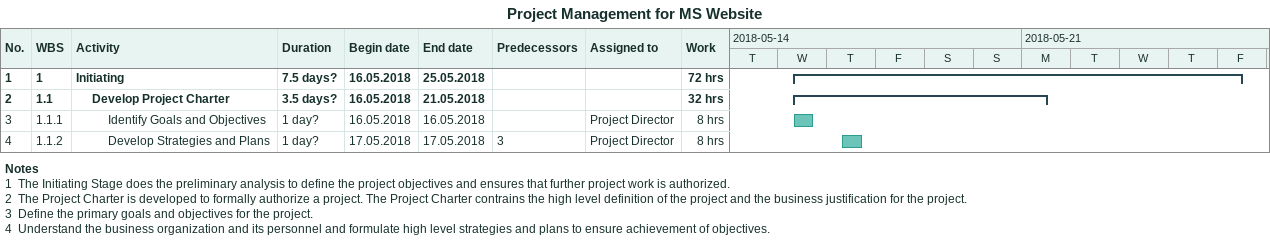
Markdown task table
Project Management for MS Website

| ID | WBS | Task | Duration | Start | Finish | Predecessors | Resources | Work (h) |
|---|---|---|---|---|---|---|---|---|
| 1 | 1 | **Initiating** | 7.5d? | 2018-05-16 | 2018-05-25 |  |  | 72 |
| 2 | 1.1 | **Develop Project Charter** | 3.5d? | 2018-05-16 | 2018-05-21 |  |  | 32 |
| 3 | 1.1.1 | Identify Goals and Objectives | 1d? | 2018-05-16 | 2018-05-16 |  | Project Director | 8 |
| 4 | 1.1.2 | Develop Strategies and Plans | 1d? | 2018-05-17 | 2018-05-17 | 3 | Project Director | 8 |

Notes
- 1: The Initiating Stage does the preliminary analysis to define the project objectives and ensures that further project work is authorized.
- 2: The Project Charter is developed to formally authorize a project. The Project Charter contrains the high level definition of the project and the business justification for the project.
- 3: Define the primary goals and objectives for the project.
- 4: Understand the business organization and its personnel and formulate high level strategies and plans to ensure achievement of objectives.
